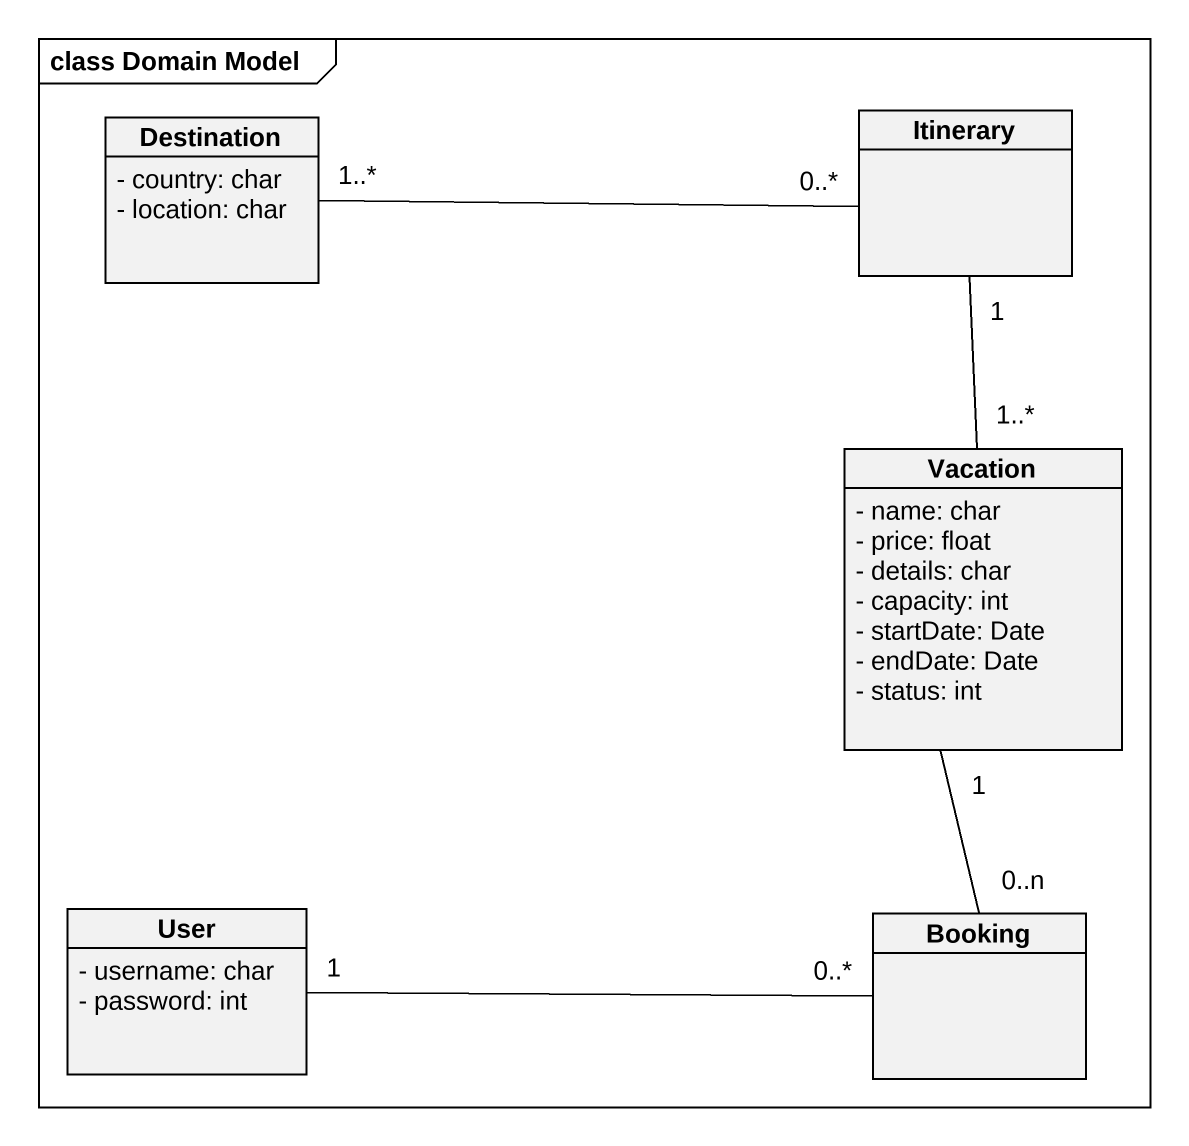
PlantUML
@startuml
mainframe class Domain Model
hide circle
hide empty members
skinparam classAttributeIconSize 0
class Destination {
  - country: char
  - location: char
}
class Itinerary
class Vacation {
  - name: char
  - price: float
  - details: char
  - capacity: int
  - startDate: Date
  - endDate: Date
  - status: int
}
class User {
  - username: char
  - password: int
}
class Booking
Destination "1..*" -right- "0..*" Itinerary
Itinerary "1" -- "1..*" Vacation
User "1" -right- "0..*" Booking
Booking "0..n" -up- "1" Vacation
@enduml
